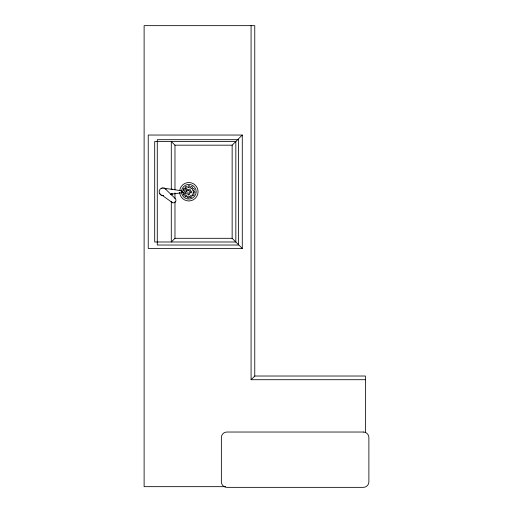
<?xml version="1.0" encoding="UTF-8"?>
<svg xmlns="http://www.w3.org/2000/svg" width="513" height="513" viewBox="0 0 513 513"><rect width="100%" height="100%" fill="white"/><g stroke="black" fill="none" stroke-linecap="round" stroke-linejoin="round"><path stroke-width="0.77" d="M242.283 248.452L232.145 238.308L232.145 145.179L242.283 135.041L148.238 135.041L148.238 248.452L242.283 248.452L242.283 135.041M232.145 238.308L174.978 238.308L171.291 241.995L171.291 201.314M365.403 379.71L251.075 379.71L254.762 376.023L254.762 25.65L144.115 25.65L144.115 486.664L225.598 486.664M170.374 194.344L182.166 192.664L182.166 190.823L163.762 188.194M162.666 195.421L163.634 195.395M171.291 189.355L171.291 141.492L174.978 145.179L232.145 145.179M254.762 376.023L365.403 376.023L365.403 432.536M172.278 202.584L162.647 195.645A3.918 3.918 0 0 1 162.313 187.886L164.333 188.066A3.918 3.918 0 0 1 166.545 190.092L175.061 198.345A2.565 2.565 0 0 1 172.669 202.77L171.502 202.013M251.075 25.65L251.075 379.71M174.978 145.179L174.978 189.752M174.978 192.939L174.978 198.512M174.978 201.692L174.978 238.308M171.291 193.337L171.291 194.934M163.628 195.376A3.687 3.687 0 0 1 161.73 195.209M160.87 194.767A3.687 3.687 0 0 1 159.646 193.298M161.435 188.399A3.687 3.687 0 0 1 162.352 188.111M165.109 188.726A3.687 3.687 0 0 1 165.821 189.374M171.836 189.348A2.764 0.366 -90 0 1 172.201 189.348M172.278 193.702A2.764 0.366 -90 0 1 171.759 193.702M171.733 193.702A2.764 0.366 -90 0 1 171.566 194.414M179.704 190.541A9.221 9.221 0 0 1 193.965 184.077A9.221 9.221 0 0 1 193.452 199.73A9.221 9.221 0 0 1 179.64 192.343M181.512 191.105A7.362 7.362 0 0 1 192.708 185.482A7.362 7.362 0 0 1 192.708 198.012A7.362 7.362 0 0 1 181.512 192.381M181.063 191.093A0.737 0.737 0 0 1 181.903 192.285M238.423 139.69L157.279 139.69L157.279 245.022L238.423 245.022L238.423 139.69M235.833 141.492L154.695 141.492L154.695 241.995L235.833 241.995L235.833 141.492M363.351 432.029L226.893 432.029A5.534 5.534 0 0 0 221.359 437.563L221.359 481.816A5.534 5.534 0 0 0 226.893 487.35L363.351 487.35A5.534 5.534 0 0 0 368.885 481.816L368.885 437.563A5.534 5.534 0 0 0 363.351 432.029M192.471 195.415A0.923 0.923 0 0 0 194.01 195.004A0.923 0.923 0 0 0 192.882 193.876A0.923 0.923 0 0 0 192.471 195.415M193.414 192.817A0.923 0.923 0 0 0 194.953 192.401A0.923 0.923 0 0 0 193.824 191.272A0.923 0.923 0 0 0 193.414 192.817M190.323 197.165A0.923 0.923 0 0 0 191.868 196.748A0.923 0.923 0 0 0 190.74 195.62A0.923 0.923 0 0 0 190.323 197.165M192.946 190.278A0.923 0.923 0 0 0 194.331 189.477A0.923 0.923 0 0 0 192.946 188.681A0.923 0.923 0 0 0 192.946 190.278M188.079 194.536A0.923 0.923 0 0 0 189.618 194.119A0.923 0.923 0 0 0 188.489 192.991A0.923 0.923 0 0 0 188.079 194.536M188.746 190.701A0.923 0.923 0 0 0 190.291 190.291A0.923 0.923 0 0 0 189.162 189.162A0.923 0.923 0 0 0 188.746 190.701M185.251 196.594A0.923 0.923 0 0 0 186.79 196.184A0.923 0.923 0 0 0 185.661 195.055A0.923 0.923 0 0 0 185.251 196.594M185.469 188.072A0.923 0.923 0 0 0 187.008 187.662A0.923 0.923 0 0 0 185.879 186.533A0.923 0.923 0 0 0 185.469 188.072M191.08 188.233A0.923 0.923 0 0 0 192.465 187.437A0.923 0.923 0 0 0 191.08 186.636A0.923 0.923 0 0 0 191.08 188.233M188.277 187.174A0.923 0.923 0 0 0 189.823 186.764A0.923 0.923 0 0 0 188.688 185.629A0.923 0.923 0 0 0 188.277 187.174M183.378 194.818A0.923 0.923 0 0 0 184.917 194.401A0.923 0.923 0 0 0 183.789 193.273A0.923 0.923 0 0 0 183.378 194.818M186.161 190.701A0.923 0.923 0 0 0 187.707 190.291A0.923 0.923 0 0 0 186.578 189.162A0.923 0.923 0 0 0 186.161 190.701M190.118 192.67A0.923 0.923 0 0 0 191.663 192.253A0.923 0.923 0 0 0 190.535 191.125A0.923 0.923 0 0 0 190.118 192.67M185.546 193.087A0.923 0.923 0 0 0 187.085 192.67A0.923 0.923 0 0 0 185.956 191.541A0.923 0.923 0 0 0 185.546 193.087M187.982 197.826A0.923 0.923 0 0 0 189.368 197.024A0.923 0.923 0 0 0 187.982 196.229A0.923 0.923 0 0 0 187.982 197.826M183.551 189.804A0.923 0.923 0 0 0 185.09 189.387A0.923 0.923 0 0 0 183.962 188.258A0.923 0.923 0 0 0 183.551 189.804M183.09 192.426A0.923 0.923 0 0 0 184.468 191.625A0.923 0.923 0 0 0 183.09 190.83A0.923 0.923 0 0 0 183.09 192.426"/></g></svg>
